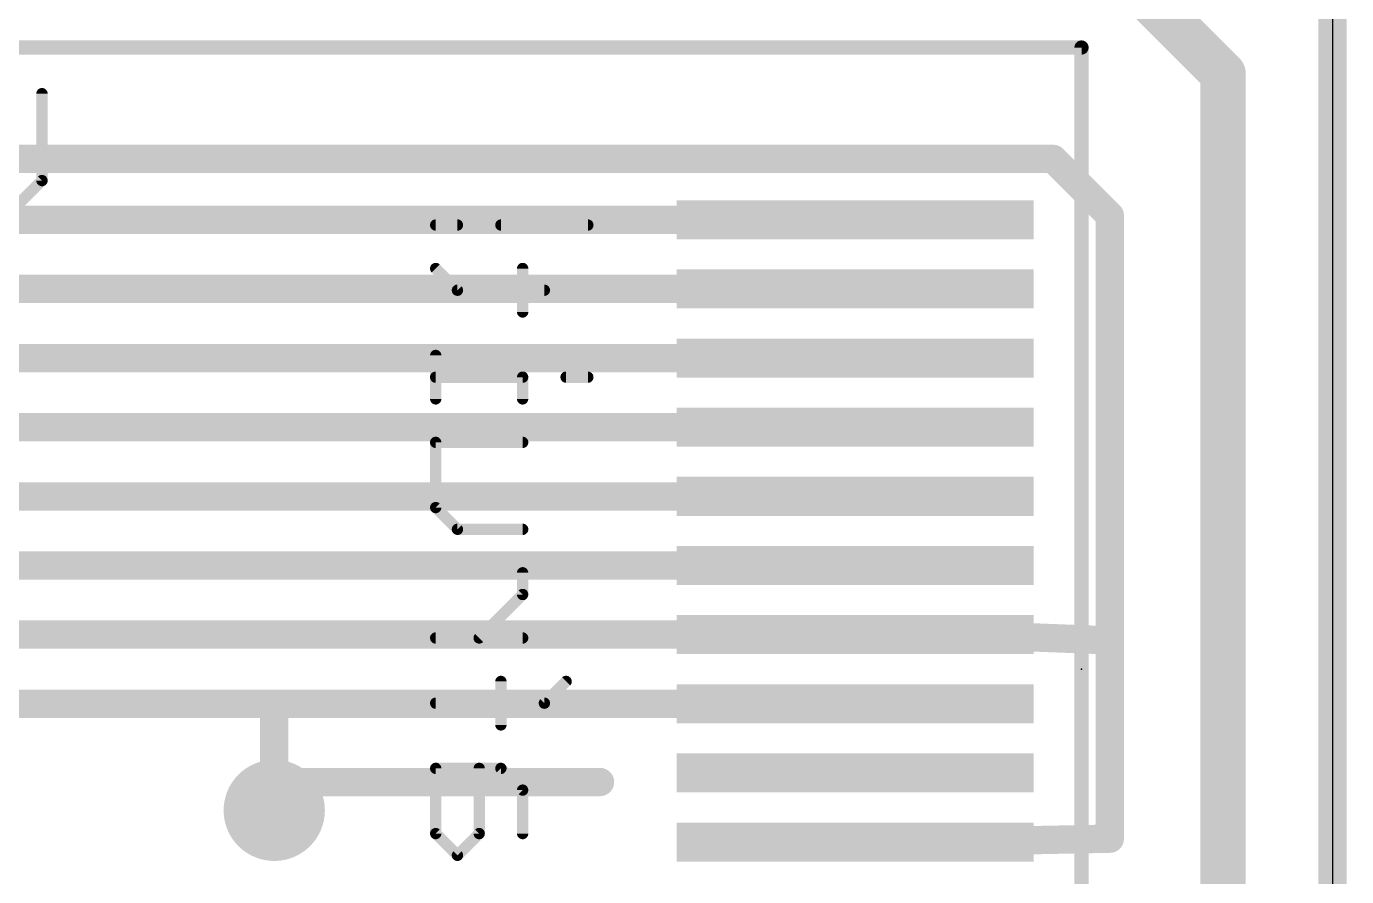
# Model space of a CAD drawing. Extents: x -0.1 to 34.1, y -0.1 to 21.1.
# Drawn here: x 22.29 to 34.13, y 8.55 to 16.17 of the extents above; entities that cross this region are included whole.
import ezdxf

# ---------------------------------------------------------------- set-up
doc = ezdxf.new("R2010")
doc.units = 0
for name, color, linetype in [('1', 12, 'CONTINUOUS'), ('16', 132, 'CONTINUOUS'), ('18', 110, 'CONTINUOUS'), ('20', 53, 'CONTINUOUS'), ('21', 40, 'CONTINUOUS'), ('22', 253, 'CONTINUOUS'), ('23', 53, 'CONTINUOUS'), ('52', 253, 'CONTINUOUS')]:
    doc.layers.add(name, color=color, linetype=linetype)

# ---------------------------------------------------------------- blocks, each defined once
blk = doc.blocks.new('RECT')
blk.add_solid([(-0.5, -0.5), (0.5, -0.5), (-0.5, 0.5), (0.5, 0.5)])
blk = doc.blocks.new('ROUNDV')
at = {"const_width": 0.5}
blk.add_lwpolyline([(0, -0.25, 1), (0, 0.25, 1), (0, -0.25)], format="xyb", dxfattribs=at)

msp = doc.modelspace()

# ---------------------------------------------------------------- linework, layer by layer
at = {"layer": '1', "const_width": 0.254}
for points in [[(34, 21), (34, 0)], [(24.511, 9.144), (24.765, 9.398)], [(24.765, 9.398), (27.432, 9.398)]]:
    msp.add_lwpolyline(points, dxfattribs=at)
at = {"layer": '1', "const_width": 0.127}
for points in [[(24.765, 9.4615, 1), (24.765, 9.3345)], [(24.8099, 9.3531, 1), (24.7201, 9.4429)], [(27.432, 9.3345, 1), (27.432, 9.4615)], [(24.4661, 9.1889, 1), (24.5559, 9.0991)]]:
    msp.add_lwpolyline(points, format="xyb", dxfattribs=at)
at = {"layer": '16'}
for points, const_width in [([(33.02, 15.748), (32.258, 16.51)], 0.4064), ([(33.02, 4.826), (33.02, 15.748)], 0.4064), ([(22.098, 14.986), (31.496, 14.986)], 0.254), ([(31.496, 14.986), (32.004, 14.478)], 0.254), ([(21.882, 14.44), (29.72, 14.44)], 0.254), ([(32.004, 14.478), (32.004, 10.668)], 0.254), ([(21.74, 13.82), (29.72, 13.82)], 0.254), ([(21.598, 13.2), (29.72, 13.2)], 0.254), ([(21.456, 12.58), (29.72, 12.58)], 0.254), ([(21.314, 11.96), (29.72, 11.96)], 0.254), ([(21.172, 11.34), (29.72, 11.34)], 0.254), ([(29.72, 10.72), (21.03, 10.72)], 0.254), ([(29.72, 10.72), (28.194, 10.72)], 0.254), ([(30.682, 10.72), (29.72, 10.72)], 0.254), ([(32.004, 10.668), (30.682, 10.72)], 0.254), ([(32.004, 10.668), (32.004, 8.89)], 0.254), ([(20.126, 10.1), (24.578, 10.1)], 0.254), ([(24.578, 10.1), (24.511, 10.033)], 0.254), ([(24.578, 10.1), (29.72, 10.1)], 0.254), ([(24.511, 10.033), (24.511, 9.144)], 0.254), ([(24.384, 9.144), (24.257, 9.271)], 0.254), ([(24.511, 9.144), (24.384, 9.144)], 0.254), ([(32.004, 8.89), (30.45, 8.86)], 0.254), ([(30.45, 8.86), (29.72, 8.86)], 0.254)]:
    msp.add_lwpolyline(points, dxfattribs=dict(at, const_width=const_width))
for points, const_width in [([(33.1216, 15.748, 1), (32.9184, 15.748)], 0.2032), ([(32.9482, 15.6762, 1), (33.0918, 15.8198)], 0.2032), ([(31.5409, 15.0309, 1), (31.4511, 14.9411)], 0.127), ([(31.496, 14.9225, 1), (31.496, 15.0495)], 0.127), ([(29.72, 14.3765, 1), (29.72, 14.5035)], 0.127), ([(32.0675, 14.478, 1), (31.9405, 14.478)], 0.127), ([(31.9591, 14.4331, 1), (32.0489, 14.5229)], 0.127), ([(29.72, 13.7565, 1), (29.72, 13.8835)], 0.127), ([(29.72, 13.1365, 1), (29.72, 13.2635)], 0.127), ([(29.72, 12.5165, 1), (29.72, 12.6435)], 0.127), ([(29.72, 11.8965, 1), (29.72, 12.0235)], 0.127), ([(29.72, 11.2765, 1), (29.72, 11.4035)], 0.127), ([(28.194, 10.7835, 1), (28.194, 10.6565)], 0.127), ([(29.72, 10.7835, 1), (29.72, 10.6565)], 0.127), ([(29.72, 10.6565, 1), (29.72, 10.7835)], 0.127), ([(29.72, 10.6565, 1), (29.72, 10.7835)], 0.127), ([(30.6845, 10.7835, 1), (30.6795, 10.6565)], 0.127), ([(30.682, 10.6565, 1), (30.682, 10.7835)], 0.127), ([(32.0675, 10.668, 1), (31.9405, 10.668)], 0.127), ([(32.0015, 10.6045, 1), (32.0065, 10.7315)], 0.127), ([(31.9405, 10.668, 1), (32.0675, 10.668)], 0.127), ([(24.578, 10.1635, 1), (24.578, 10.0365)], 0.127), ([(24.6229, 10.0551, 1), (24.5331, 10.1449)], 0.127), ([(24.578, 10.0365, 1), (24.578, 10.1635)], 0.127), ([(29.72, 10.0365, 1), (29.72, 10.1635)], 0.127), ([(24.5745, 10.033, 1), (24.4475, 10.033)], 0.127), ([(24.4661, 10.0779, 1), (24.5559, 9.9881)], 0.127), ([(24.3019, 9.3159, 1), (24.2121, 9.2261)], 0.127), ([(24.384, 9.2075, 1), (24.384, 9.0805)], 0.127), ([(24.3391, 9.0991, 1), (24.4289, 9.1889)], 0.127), ([(24.511, 9.0805, 1), (24.511, 9.2075)], 0.127), ([(24.4475, 9.144, 1), (24.5745, 9.144)], 0.127), ([(32.0052, 8.8265, 1), (32.0028, 8.9535)], 0.127), ([(29.72, 8.9235, 1), (29.72, 8.7965)], 0.127), ([(30.4488, 8.9235, 1), (30.4512, 8.7965)], 0.127), ([(30.45, 8.7965, 1), (30.45, 8.9235)], 0.127), ([(31.9405, 8.89, 1), (32.0675, 8.89)], 0.127)]:
    msp.add_lwpolyline(points, format="xyb", dxfattribs=dict(at, const_width=const_width))
at = {"layer": '20'}
msp.add_line((34, 18.5), (34, 2), dxfattribs=at)
at = {"layer": '21', "const_width": 0.127}
for points in [[(31.75, 15.985), (1.75, 15.985)], [(31.75, 15.985), (31.75, 4.66)]]:
    msp.add_lwpolyline(points, dxfattribs=at)
at = {"layer": '21', "const_width": 0.0635}
for points in [[(31.7817, 15.985, 1), (31.7183, 15.985)], [(31.75, 15.9533, 1), (31.75, 16.0168)]]:
    msp.add_lwpolyline(points, format="xyb", dxfattribs=at)
at = {"layer": '22', "const_width": 0.1016}
for points in [[(22.4282, 15.5712), (22.4282, 14.7916)], [(22.4282, 14.7916), (22.0384, 14.4018)]]:
    msp.add_lwpolyline(points, dxfattribs=at)
at = {"layer": '22', "const_width": 0.0508}
for points in [[(22.4536, 15.5712, 1), (22.4028, 15.5712)], [(22.4028, 14.7916, 1), (22.4536, 14.7916)], [(22.4462, 14.7736, 1), (22.4102, 14.8096)]]:
    msp.add_lwpolyline(points, format="xyb", dxfattribs=at)
at = {"layer": '23'}
msp.add_point((31.75, 10.41), dxfattribs=at)
at = {"layer": '52', "const_width": 0.1016}
for points in [[(26.1537, 14.393), (25.9588, 14.393)], [(27.3231, 14.393), (26.5435, 14.393)], [(26.1537, 13.8083), (25.9588, 14.0032)], [(26.7384, 13.6134), (26.7384, 14.0032)], [(26.9333, 13.8083), (26.1537, 13.8083)], [(25.9588, 12.8338), (25.9588, 13.2236)], [(26.7384, 13.0287), (25.9588, 13.0287)], [(26.7384, 12.8338), (26.7384, 13.0287)], [(27.3231, 13.0287), (27.1282, 13.0287)], [(25.9588, 11.8593), (25.9588, 12.444)], [(25.9588, 12.444), (26.7384, 12.444)], [(26.1537, 11.6644), (25.9588, 11.8593)], [(26.7384, 11.6644), (26.1537, 11.6644)], [(26.7384, 11.0797), (26.7384, 11.2746)], [(26.3486, 10.6899), (26.7384, 11.0797)], [(25.9588, 10.6899), (26.7384, 10.6899)], [(26.5435, 9.9103), (26.5435, 10.3001)], [(26.9333, 10.1052), (27.1282, 10.3001)], [(25.9588, 10.1052), (26.9333, 10.1052)], [(26.5435, 9.5205), (25.9588, 9.5205)], [(25.9588, 9.5205), (25.9588, 8.9358)], [(26.3486, 8.9358), (26.3486, 9.5205)], [(26.7384, 9.3256), (26.5435, 9.5205)], [(26.7384, 8.9358), (26.7384, 9.3256)], [(25.9588, 8.9358), (26.1537, 8.7409)], [(26.1537, 8.7409), (26.3486, 8.9358)]]:
    msp.add_lwpolyline(points, dxfattribs=at)
at = {"layer": '52', "const_width": 0.0508}
for points in [[(25.9588, 14.4184, 1), (25.9588, 14.3676)], [(26.1537, 14.3676, 1), (26.1537, 14.4184)], [(26.5435, 14.4184, 1), (26.5435, 14.3676)], [(27.3231, 14.3676, 1), (27.3231, 14.4184)], [(25.9768, 14.0211, 1), (25.9408, 13.9852)], [(26.7638, 14.0032, 1), (26.713, 14.0032)], [(26.1537, 13.8337, 1), (26.1537, 13.7829)], [(26.1357, 13.7903, 1), (26.1717, 13.8262)], [(26.9333, 13.7829, 1), (26.9333, 13.8337)], [(26.713, 13.6134, 1), (26.7638, 13.6134)], [(25.9842, 13.2236, 1), (25.9334, 13.2236)], [(25.9588, 13.0541, 1), (25.9588, 13.0033)], [(26.7638, 13.0287, 1), (26.713, 13.0287)], [(26.7384, 13.0033, 1), (26.7384, 13.0541)], [(27.1282, 13.0541, 1), (27.1282, 13.0033)], [(27.3231, 13.0033, 1), (27.3231, 13.0541)], [(25.9334, 12.8338, 1), (25.9842, 12.8338)], [(26.713, 12.8338, 1), (26.7638, 12.8338)], [(25.9842, 12.444, 1), (25.9334, 12.444)], [(25.9588, 12.4694, 1), (25.9588, 12.4186)], [(26.7384, 12.4186, 1), (26.7384, 12.4694)], [(25.9768, 11.8772, 1), (25.9408, 11.8413)], [(25.9334, 11.8593, 1), (25.9842, 11.8593)], [(26.1537, 11.6898, 1), (26.1537, 11.639)], [(26.1357, 11.6464, 1), (26.1717, 11.6824)], [(26.7384, 11.639, 1), (26.7384, 11.6898)], [(26.7638, 11.2746, 1), (26.713, 11.2746)], [(26.7564, 11.0617, 1), (26.7204, 11.0977)], [(26.713, 11.0797, 1), (26.7638, 11.0797)], [(25.9588, 10.7153, 1), (25.9588, 10.6645)], [(26.3306, 10.7079, 1), (26.3666, 10.6719)], [(26.7384, 10.6645, 1), (26.7384, 10.7153)], [(26.5689, 10.3001, 1), (26.5181, 10.3001)], [(27.1462, 10.2821, 1), (27.1102, 10.3181)], [(25.9588, 10.1306, 1), (25.9588, 10.0798)], [(26.9153, 10.1232, 1), (26.9513, 10.0872)], [(26.9333, 10.0798, 1), (26.9333, 10.1306)], [(26.5181, 9.9103, 1), (26.5689, 9.9103)], [(25.9588, 9.5459, 1), (25.9588, 9.4951)], [(25.9842, 9.5205, 1), (25.9334, 9.5205)], [(26.374, 9.5205, 1), (26.3232, 9.5205)], [(26.5615, 9.5385, 1), (26.5255, 9.5025)], [(26.5435, 9.4951, 1), (26.5435, 9.5459)], [(26.7638, 9.3256, 1), (26.713, 9.3256)], [(26.7204, 9.3076, 1), (26.7564, 9.3436)], [(25.9768, 8.9538, 1), (25.9408, 8.9178)], [(25.9334, 8.9358, 1), (25.9842, 8.9358)], [(26.3232, 8.9358, 1), (26.374, 8.9358)], [(26.3666, 8.9178, 1), (26.3306, 8.9538)], [(26.713, 8.9358, 1), (26.7638, 8.9358)], [(26.1357, 8.7589, 1), (26.1717, 8.7229)], [(26.1357, 8.7229, 1), (26.1717, 8.7589)]]:
    msp.add_lwpolyline(points, format="xyb", dxfattribs=at)

# ---------------------------------------------------------------- block references
at = {"layer": '16', "xscale": 3.2, "yscale": 0.35, "rotation": 180}
for p in [(29.72, 14.44), (29.72, 13.82), (29.72, 13.2), (29.72, 12.58), (29.72, 11.96), (29.72, 11.34), (29.72, 10.72), (29.72, 10.1), (29.72, 9.48), (29.72, 8.86)]:
    msp.add_blockref('RECT', p, dxfattribs=at)
at = {"layer": '18', "xscale": 0.908, "yscale": 0.908}
msp.add_blockref('ROUNDV', (24.511, 9.144), dxfattribs=at)
msp.add_blockref('ROUNDV', (24.511, 9.144), dxfattribs=at)
at = {"layer": '52', "xscale": 1.8, "yscale": 0.35}
for p in [(30.42, 14.44), (30.42, 13.82), (30.42, 13.2), (30.42, 12.58), (30.42, 11.96), (30.42, 11.34), (30.42, 10.72), (30.42, 10.1), (30.42, 9.48), (30.42, 8.86)]:
    msp.add_blockref('RECT', p, dxfattribs=at)

doc.saveas('drawing.dxf')
